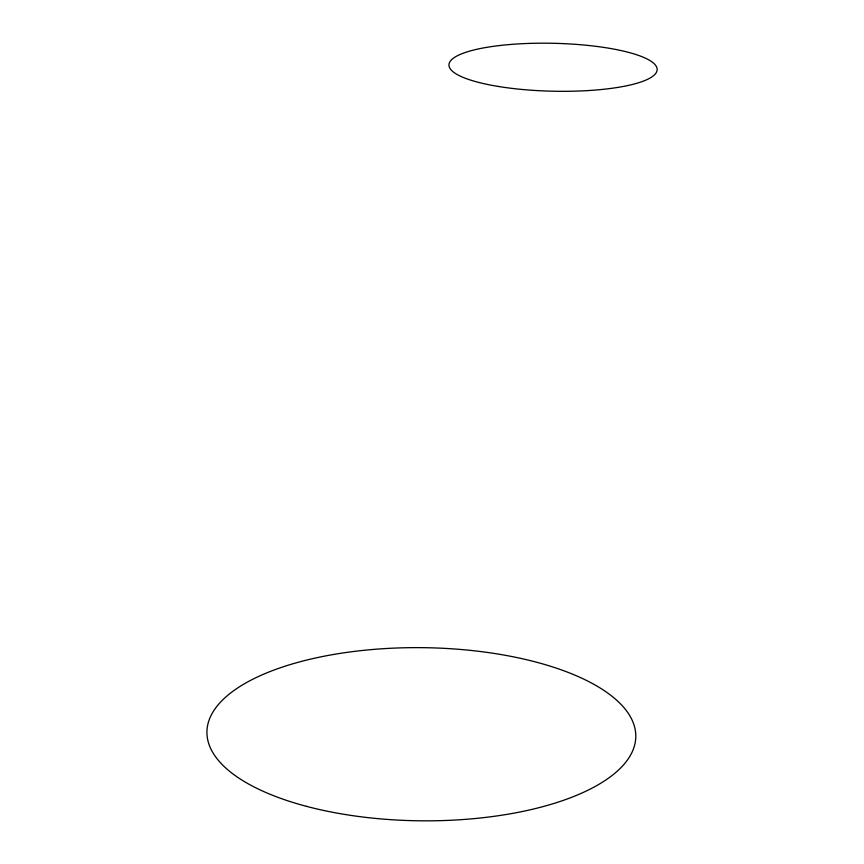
<?xml version="1.0" encoding="UTF-8"?>
<svg xmlns="http://www.w3.org/2000/svg" width="864" height="864" viewBox="0 0 864 864"><rect width="100%" height="100%" fill="white"/><g stroke="black" fill="none" stroke-linecap="round" stroke-linejoin="round"><path stroke-width="1.3" d="M306.428 806.328A214.456 86.584 0.6 0 0 635.612 739.724A214.456 86.584 0.6 0 0 322.024 656.629A214.456 86.584 0.6 0 0 306.428 806.328M497.783 86.368A104.101 23.954 1.3 0 0 657.072 70.416A104.101 23.954 1.3 0 0 504.349 45.025A104.101 23.954 1.3 0 0 497.783 86.368"/></g></svg>
